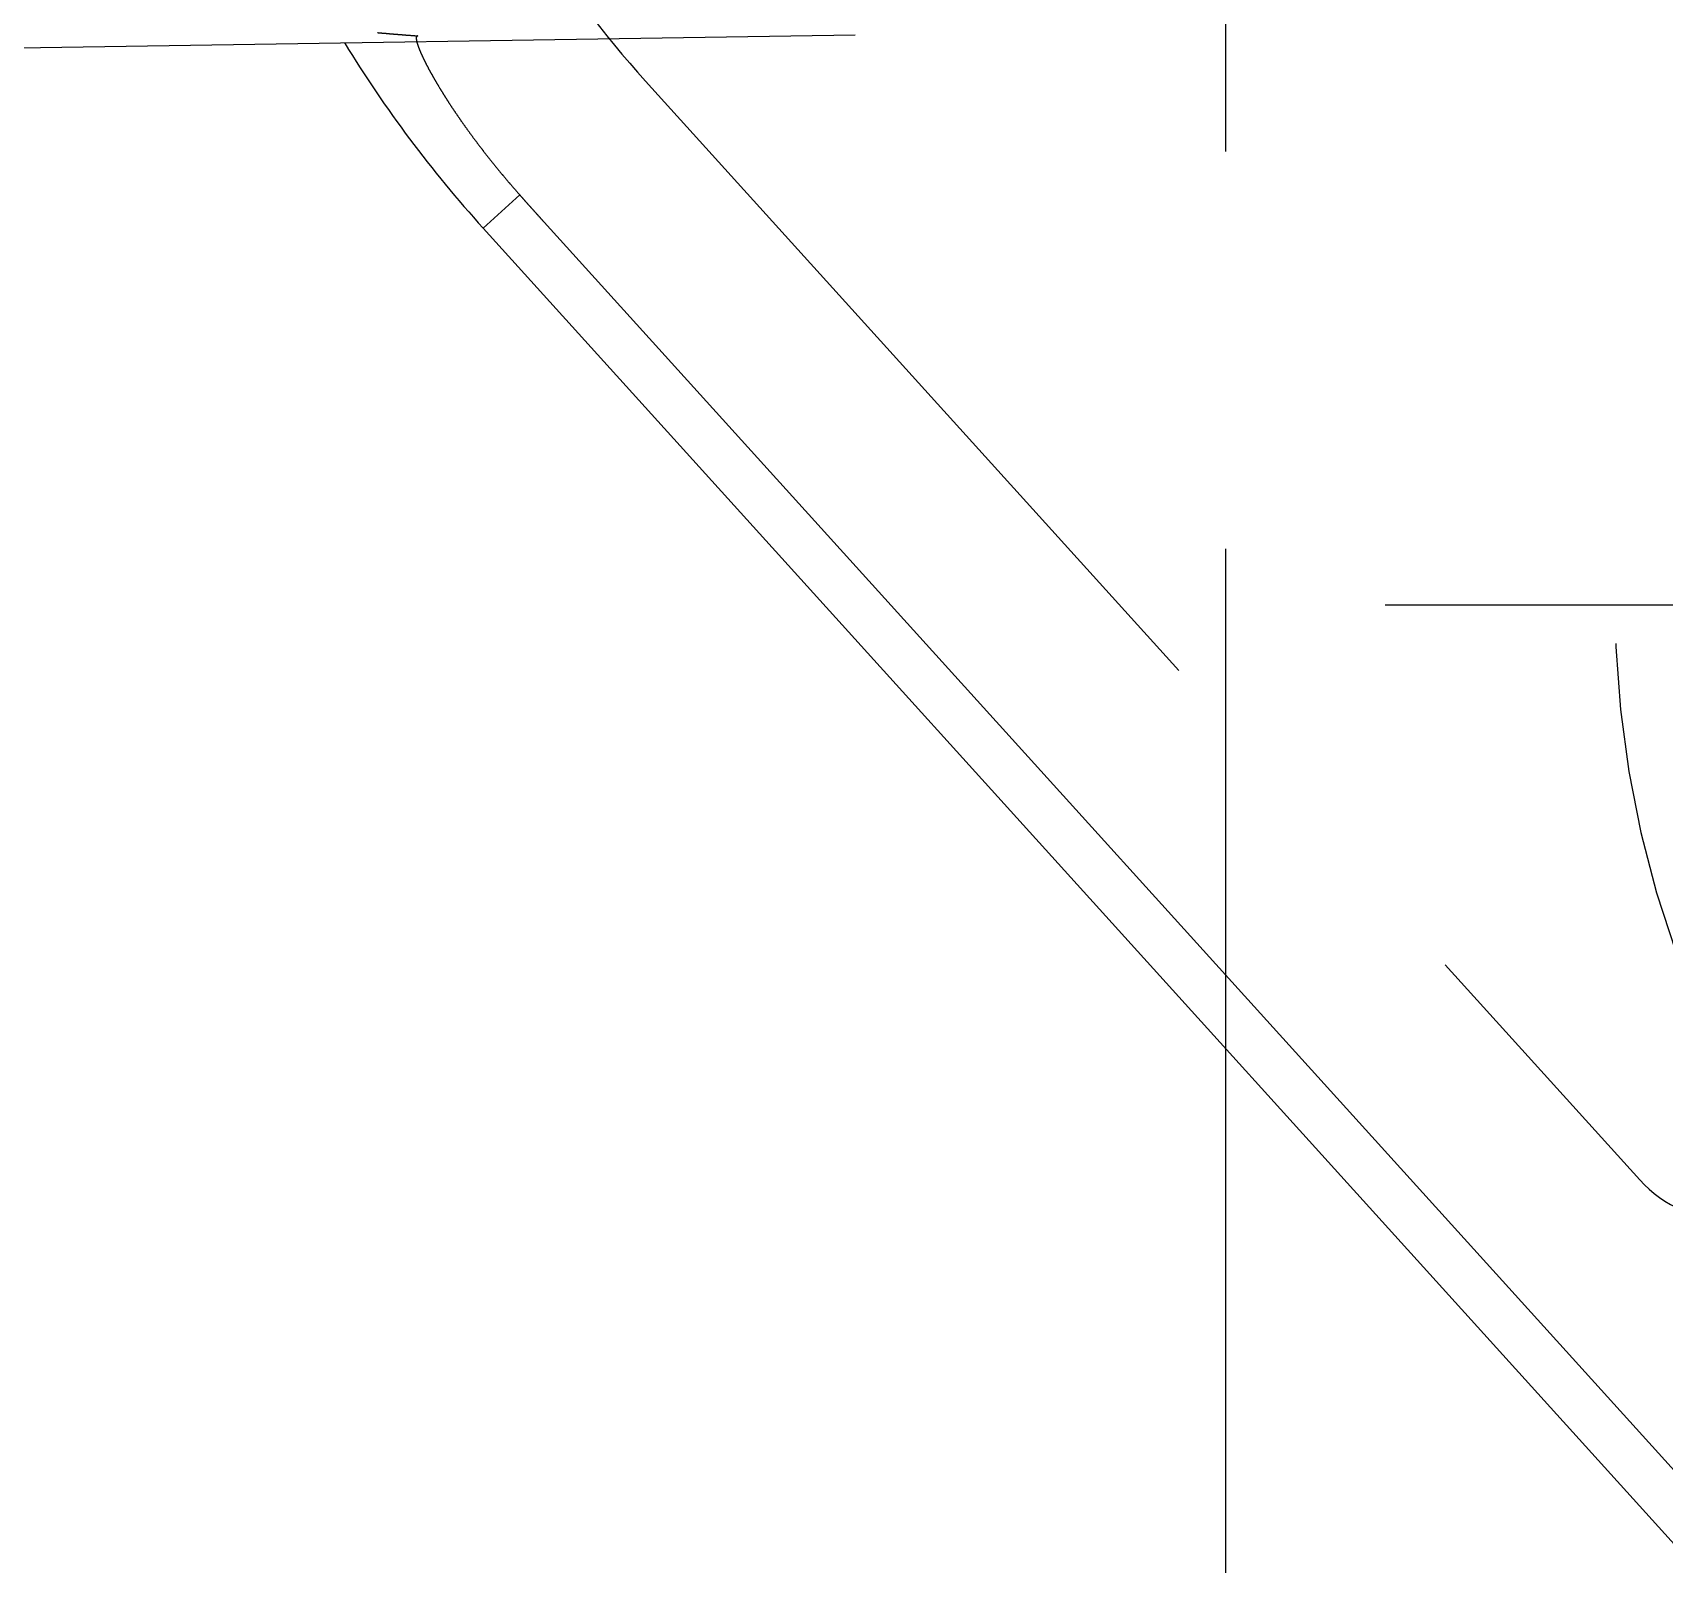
# Model space of a CAD drawing. Extents: x -139 to 76, y -217 to 47.
# Drawn here: x -41.57 to -15.49, y -15.33 to 9.15 of the extents above; entities that cross this region are included whole.
import ezdxf

# ---------------------------------------------------------------- set-up
doc = ezdxf.new("R2010")
doc.units = 0
doc.linetypes.add('CENTER', pattern=[50.8, 31.75, -6.35, 6.35, -6.35])
doc.linetypes.add('DASHED', pattern=[19.05, 12.7, -6.35])
doc.layers.get('0').update_dxf_attribs({"linetype": 'CONTINUOUS'})
doc.layers.add('CENTER', color=1, linetype='CONTINUOUS')

msp = doc.modelspace()

# ---------------------------------------------------------------- linework, layer by layer
at = {"color": 3, "linetype": 'DASHED'}
for p, q in [((-22.5, 39), (-22.5, -7.089)), ((-31.772, 8.373), (-15.88, -9.188))]:
    msp.add_line(p, q, dxfattribs=at)
at = {"color": 7, "linetype": 'CONTINUOUS'}
for p, q in [((-123.872, 7.6), (-28.423, 9.116)), ((-33.781, 6.555), (-34.367, 6.025)), ((-34.367, 6.025), (-14.373, -16.07)), ((-14.377, -14.892), (-33.39, 6.119)), ((-22.5, -7.089), (-22.5, -39))]:
    msp.add_line(p, q, dxfattribs=at)
at = {"color": 3}
for points in [[(-36.053, 9.149, 0), (-36.048, 9.149, 0), (-36.043, 9.148, 0), (-36.038, 9.148, 0), (-36.033, 9.147, 0), (-36.028, 9.147, 0), (-36.023, 9.146, 0), (-36.018, 9.146, 0), (-36.013, 9.145, 0), (-36.008, 9.145, 0), (-36.003, 9.145, 0), (-35.998, 9.144, 0), (-35.993, 9.144, 0), (-35.988, 9.143, 0), (-35.983, 9.143, 0), (-35.977, 9.142, 0), (-35.972, 9.142, 0), (-35.967, 9.141, 0), (-35.962, 9.141, 0), (-35.957, 9.141, 0), (-35.952, 9.14, 0), (-35.947, 9.14, 0), (-35.942, 9.139, 0), (-35.937, 9.139, 0), (-35.932, 9.138, 0), (-35.927, 9.138, 0), (-35.922, 9.138, 0), (-35.917, 9.137, 0), (-35.912, 9.137, 0), (-35.907, 9.136, 0), (-35.901, 9.136, 0), (-35.896, 9.135, 0), (-35.891, 9.135, 0), (-35.886, 9.135, 0), (-35.881, 9.134, 0), (-35.876, 9.134, 0), (-35.871, 9.133, 0), (-35.866, 9.133, 0), (-35.861, 9.132, 0), (-35.856, 9.132, 0), (-35.851, 9.132, 0), (-35.846, 9.131, 0), (-35.841, 9.131, 0), (-35.836, 9.13, 0), (-35.83, 9.13, 0), (-35.825, 9.129, 0), (-35.82, 9.129, 0), (-35.815, 9.129, 0), (-35.81, 9.128, 0), (-35.805, 9.128, 0), (-35.8, 9.127, 0), (-35.795, 9.127, 0), (-35.79, 9.126, 0), (-35.785, 9.126, 0), (-35.78, 9.126, 0), (-35.775, 9.125, 0), (-35.77, 9.125, 0), (-35.764, 9.124, 0), (-35.759, 9.124, 0), (-35.754, 9.124, 0), (-35.749, 9.123, 0), (-35.744, 9.123, 0), (-35.739, 9.122, 0), (-35.734, 9.122, 0), (-35.729, 9.121, 0), (-35.724, 9.121, 0), (-35.719, 9.121, 0), (-35.714, 9.12, 0), (-35.709, 9.12, 0), (-35.703, 9.119, 0), (-35.698, 9.119, 0), (-35.693, 9.119, 0), (-35.688, 9.118, 0), (-35.683, 9.118, 0), (-35.678, 9.117, 0), (-35.673, 9.117, 0), (-35.668, 9.117, 0), (-35.663, 9.116, 0), (-35.658, 9.116, 0), (-35.653, 9.115, 0), (-35.648, 9.115, 0), (-35.642, 9.115, 0), (-35.637, 9.114, 0), (-35.632, 9.114, 0), (-35.627, 9.113, 0), (-35.622, 9.113, 0), (-35.617, 9.113, 0), (-35.612, 9.112, 0), (-35.607, 9.112, 0), (-35.602, 9.111, 0), (-35.597, 9.111, 0), (-35.592, 9.111, 0), (-35.587, 9.11, 0), (-35.581, 9.11, 0), (-35.576, 9.109, 0), (-35.571, 9.109, 0), (-35.566, 9.109, 0), (-35.561, 9.108, 0), (-35.556, 9.108, 0), (-35.551, 9.107, 0), (-35.546, 9.107, 0), (-35.541, 9.107, 0), (-35.536, 9.106, 0), (-35.531, 9.106, 0), (-35.525, 9.105, 0), (-35.52, 9.105, 0), (-35.515, 9.105, 0), (-35.51, 9.104, 0), (-35.505, 9.104, 0), (-35.5, 9.103, 0), (-35.495, 9.103, 0), (-35.49, 9.103, 0), (-35.485, 9.102, 0), (-35.48, 9.102, 0), (-35.474, 9.101, 0), (-35.469, 9.101, 0), (-35.464, 9.101, 0), (-35.459, 9.1, 0), (-35.454, 9.1, 0), (-35.449, 9.099, 0), (-35.444, 9.099, 0), (-35.439, 9.099, 0), (-35.434, 9.098, 0), (-35.429, 9.098, 0), (-35.423, 9.098, 0), (-35.418, 9.097, 0), (-35.413, 9.097, 0), (-35.408, 9.096, 0)], [(-35.408, 9.096, 0), (-35.409, 9.096, 0), (-35.409, 9.096, 0), (-35.41, 9.096, 0), (-35.41, 9.096, 0), (-35.41, 9.096, 0), (-35.411, 9.096, 0), (-35.411, 9.096, 0), (-35.412, 9.096, 0), (-35.412, 9.096, 0), (-35.412, 9.096, 0), (-35.413, 9.096, 0), (-35.413, 9.096, 0), (-35.414, 9.096, 0), (-35.414, 9.096, 0), (-35.414, 9.096, 0), (-35.415, 9.096, 0), (-35.415, 9.096, 0), (-35.416, 9.096, 0), (-35.416, 9.096, 0), (-35.416, 9.096, 0), (-35.417, 9.096, 0), (-35.417, 9.096, 0), (-35.417, 9.096, 0), (-35.418, 9.096, 0), (-35.418, 9.095, 0), (-35.419, 9.095, 0), (-35.419, 9.095, 0), (-35.419, 9.095, 0), (-35.419, 9.095, 0), (-35.42, 9.095, 0), (-35.42, 9.095, 0), (-35.421, 9.095, 0), (-35.421, 9.094, 0), (-35.421, 9.094, 0), (-35.422, 9.094, 0), (-35.422, 9.094, 0), (-35.422, 9.094, 0), (-35.422, 9.094, 0), (-35.423, 9.093, 0), (-35.423, 9.093, 0), (-35.423, 9.093, 0), (-35.424, 9.093, 0), (-35.424, 9.093, 0), (-35.424, 9.092, 0), (-35.425, 9.092, 0), (-35.425, 9.092, 0), (-35.425, 9.092, 0), (-35.425, 9.092, 0), (-35.426, 9.091, 0), (-35.426, 9.091, 0), (-35.426, 9.091, 0), (-35.426, 9.091, 0), (-35.427, 9.09, 0), (-35.427, 9.09, 0), (-35.427, 9.09, 0), (-35.427, 9.09, 0), (-35.428, 9.089, 0), (-35.428, 9.089, 0), (-35.428, 9.089, 0), (-35.428, 9.089, 0), (-35.429, 9.088, 0), (-35.429, 9.088, 0), (-35.429, 9.088, 0), (-35.429, 9.087, 0), (-35.429, 9.087, 0), (-35.43, 9.087, 0), (-35.43, 9.086, 0), (-35.43, 9.086, 0), (-35.43, 9.086, 0), (-35.431, 9.085, 0), (-35.431, 9.085, 0), (-35.431, 9.085, 0), (-35.431, 9.084, 0), (-35.431, 9.084, 0), (-35.431, 9.084, 0), (-35.432, 9.083, 0), (-35.432, 9.083, 0), (-35.432, 9.082, 0), (-35.432, 9.082, 0), (-35.432, 9.082, 0), (-35.432, 9.081, 0), (-35.433, 9.081, 0), (-35.433, 9.08, 0), (-35.433, 9.08, 0), (-35.433, 9.08, 0), (-35.433, 9.079, 0), (-35.433, 9.079, 0), (-35.433, 9.078, 0), (-35.434, 9.078, 0), (-35.434, 9.077, 0), (-35.434, 9.077, 0), (-35.434, 9.076, 0), (-35.434, 9.076, 0), (-35.434, 9.076, 0), (-35.434, 9.075, 0), (-35.434, 9.075, 0), (-35.434, 9.074, 0), (-35.435, 9.074, 0), (-35.435, 9.073, 0), (-35.435, 9.073, 0), (-35.435, 9.072, 0), (-35.435, 9.072, 0), (-35.435, 9.071, 0), (-35.435, 9.071, 0), (-35.435, 9.07, 0), (-35.435, 9.069, 0), (-35.435, 9.069, 0), (-35.435, 9.068, 0), (-35.435, 9.068, 0), (-35.435, 9.067, 0), (-35.435, 9.067, 0), (-35.435, 9.066, 0), (-35.436, 9.066, 0), (-35.436, 9.065, 0), (-35.436, 9.064, 0), (-35.436, 9.064, 0), (-35.436, 9.063, 0), (-35.436, 9.063, 0), (-35.436, 9.062, 0), (-35.436, 9.061, 0), (-35.436, 9.061, 0), (-35.436, 9.06, 0), (-35.436, 9.06, 0), (-35.436, 9.059, 0), (-35.436, 9.058, 0), (-35.436, 9.058, 0), (-35.436, 9.057, 0), (-35.436, 9.056, 0), (-35.436, 9.056, 0), (-35.436, 9.055, 0), (-35.436, 9.054, 0), (-35.436, 9.054, 0), (-35.436, 9.053, 0), (-35.436, 9.052, 0), (-35.436, 9.052, 0), (-35.436, 9.051, 0), (-35.436, 9.05, 0), (-35.435, 9.05, 0), (-35.435, 9.049, 0), (-35.435, 9.048, 0), (-35.435, 9.047, 0), (-35.435, 9.047, 0), (-35.435, 9.046, 0), (-35.435, 9.045, 0), (-35.435, 9.044, 0), (-35.435, 9.044, 0), (-35.435, 9.043, 0), (-35.435, 9.042, 0), (-35.435, 9.041, 0), (-35.435, 9.041, 0), (-35.435, 9.04, 0), (-35.434, 9.039, 0), (-35.434, 9.038, 0), (-35.434, 9.037, 0), (-35.434, 9.037, 0), (-35.434, 9.036, 0), (-35.434, 9.035, 0), (-35.434, 9.034, 0), (-35.434, 9.033, 0), (-35.434, 9.033, 0), (-35.434, 9.032, 0), (-35.433, 9.031, 0), (-35.433, 9.03, 0), (-35.433, 9.029, 0), (-35.433, 9.028, 0), (-35.433, 9.028, 0), (-35.433, 9.027, 0), (-35.432, 9.026, 0), (-35.432, 9.025, 0), (-35.432, 9.024, 0), (-35.432, 9.023, 0), (-35.432, 9.022, 0), (-35.432, 9.021, 0), (-35.431, 9.021, 0), (-35.431, 9.02, 0), (-35.431, 9.019, 0), (-35.431, 9.018, 0), (-35.431, 9.017, 0), (-35.431, 9.016, 0), (-35.43, 9.015, 0), (-35.43, 9.014, 0), (-35.43, 9.013, 0), (-35.43, 9.012, 0), (-35.429, 9.011, 0), (-35.429, 9.01, 0), (-35.429, 9.009, 0), (-35.429, 9.008, 0), (-35.429, 9.007, 0), (-35.428, 9.006, 0), (-35.428, 9.005, 0), (-35.428, 9.004, 0)]]:
    msp.add_polyline3d(points, dxfattribs=at)
at = {"color": 7}
for points in [[(-35.428, 9.004, 0), (-35.427, 9.002, 0), (-35.427, 9, 0), (-35.426, 8.998, 0), (-35.426, 8.995, 0), (-35.425, 8.993, 0), (-35.424, 8.991, 0), (-35.424, 8.989, 0), (-35.423, 8.986, 0), (-35.422, 8.984, 0), (-35.422, 8.981, 0), (-35.421, 8.979, 0), (-35.42, 8.976, 0), (-35.42, 8.974, 0), (-35.419, 8.972, 0), (-35.418, 8.969, 0), (-35.417, 8.966, 0), (-35.416, 8.964, 0), (-35.416, 8.961, 0), (-35.415, 8.959, 0), (-35.414, 8.956, 0), (-35.413, 8.953, 0), (-35.412, 8.951, 0), (-35.411, 8.948, 0), (-35.41, 8.945, 0), (-35.409, 8.942, 0), (-35.408, 8.94, 0), (-35.407, 8.937, 0), (-35.406, 8.934, 0), (-35.405, 8.931, 0), (-35.404, 8.928, 0), (-35.403, 8.925, 0), (-35.402, 8.922, 0), (-35.401, 8.919, 0), (-35.4, 8.916, 0), (-35.399, 8.914, 0), (-35.398, 8.911, 0), (-35.397, 8.907, 0), (-35.395, 8.904, 0), (-35.394, 8.901, 0), (-35.393, 8.898, 0), (-35.392, 8.895, 0), (-35.391, 8.892, 0), (-35.389, 8.889, 0), (-35.388, 8.886, 0), (-35.387, 8.882, 0), (-35.386, 8.879, 0), (-35.384, 8.876, 0), (-35.383, 8.873, 0), (-35.382, 8.869, 0), (-35.38, 8.866, 0), (-35.379, 8.863, 0), (-35.377, 8.859, 0), (-35.376, 8.856, 0), (-35.375, 8.852, 0), (-35.373, 8.849, 0), (-35.372, 8.846, 0), (-35.37, 8.842, 0), (-35.369, 8.839, 0), (-35.367, 8.835, 0), (-35.366, 8.832, 0), (-35.364, 8.828, 0), (-35.362, 8.824, 0), (-35.361, 8.821, 0), (-35.359, 8.817, 0), (-35.358, 8.813, 0), (-35.356, 8.81, 0), (-35.354, 8.806, 0), (-35.353, 8.802, 0), (-35.351, 8.799, 0), (-35.349, 8.795, 0), (-35.348, 8.791, 0), (-35.346, 8.787, 0), (-35.344, 8.784, 0), (-35.342, 8.78, 0), (-35.34, 8.776, 0), (-35.339, 8.772, 0), (-35.337, 8.768, 0), (-35.335, 8.764, 0), (-35.333, 8.76, 0), (-35.331, 8.756, 0), (-35.329, 8.752, 0), (-35.328, 8.748, 0), (-35.326, 8.744, 0), (-35.324, 8.74, 0), (-35.322, 8.736, 0), (-35.32, 8.732, 0), (-35.318, 8.728, 0), (-35.316, 8.724, 0), (-35.314, 8.719, 0), (-35.312, 8.715, 0), (-35.31, 8.711, 0), (-35.308, 8.707, 0), (-35.306, 8.703, 0), (-35.303, 8.698, 0), (-35.301, 8.694, 0), (-35.299, 8.69, 0), (-35.297, 8.685, 0), (-35.295, 8.681, 0), (-35.293, 8.677, 0), (-35.29, 8.672, 0), (-35.288, 8.668, 0), (-35.286, 8.664, 0), (-35.284, 8.659, 0), (-35.281, 8.655, 0), (-35.279, 8.65, 0), (-35.277, 8.646, 0), (-35.275, 8.641, 0), (-35.272, 8.637, 0), (-35.27, 8.632, 0), (-35.267, 8.628, 0), (-35.265, 8.623, 0), (-35.263, 8.618, 0), (-35.26, 8.614, 0), (-35.258, 8.609, 0), (-35.255, 8.604, 0), (-35.253, 8.6, 0), (-35.25, 8.595, 0), (-35.248, 8.59, 0), (-35.245, 8.586, 0), (-35.243, 8.581, 0), (-35.24, 8.576, 0), (-35.238, 8.571, 0), (-35.235, 8.566, 0), (-35.233, 8.562, 0), (-35.23, 8.557, 0), (-35.227, 8.552, 0), (-35.225, 8.547, 0), (-35.222, 8.542, 0), (-35.219, 8.537, 0), (-35.217, 8.533, 0), (-35.214, 8.528, 0), (-35.211, 8.523, 0), (-35.209, 8.518, 0), (-35.206, 8.513, 0), (-35.203, 8.508, 0), (-35.2, 8.503, 0), (-35.198, 8.498, 0), (-35.195, 8.493, 0), (-35.192, 8.488, 0), (-35.189, 8.483, 0), (-35.186, 8.478, 0), (-35.184, 8.473, 0), (-35.181, 8.467, 0), (-35.178, 8.462, 0), (-35.175, 8.457, 0), (-35.172, 8.452, 0), (-35.169, 8.447, 0), (-35.166, 8.442, 0), (-35.163, 8.437, 0), (-35.16, 8.431, 0), (-35.157, 8.426, 0), (-35.154, 8.421, 0), (-35.151, 8.416, 0), (-35.148, 8.41, 0), (-35.145, 8.405, 0), (-35.142, 8.4, 0), (-35.139, 8.395, 0), (-35.136, 8.389, 0), (-35.133, 8.384, 0), (-35.13, 8.379, 0), (-35.127, 8.373, 0), (-35.124, 8.368, 0), (-35.12, 8.363, 0), (-35.117, 8.357, 0), (-35.114, 8.352, 0), (-35.111, 8.346, 0), (-35.108, 8.341, 0), (-35.105, 8.335, 0), (-35.101, 8.33, 0), (-35.098, 8.325, 0), (-35.095, 8.319, 0), (-35.092, 8.314, 0), (-35.088, 8.308, 0), (-35.085, 8.303, 0), (-35.082, 8.297, 0), (-35.078, 8.291, 0), (-35.075, 8.286, 0), (-35.072, 8.28, 0), (-35.068, 8.275, 0), (-35.065, 8.269, 0), (-35.061, 8.263, 0), (-35.058, 8.258, 0), (-35.054, 8.252, 0), (-35.051, 8.246, 0), (-35.048, 8.241, 0), (-35.044, 8.235, 0), (-35.041, 8.229, 0), (-35.037, 8.224, 0), (-35.034, 8.218, 0), (-35.03, 8.212, 0), (-35.026, 8.206, 0), (-35.023, 8.201, 0), (-35.019, 8.195, 0), (-35.016, 8.189, 0), (-35.012, 8.183, 0), (-35.008, 8.177, 0), (-35.005, 8.172, 0), (-35.001, 8.166, 0), (-34.998, 8.16, 0), (-34.994, 8.154, 0), (-34.99, 8.148, 0), (-34.986, 8.142, 0), (-34.983, 8.136, 0), (-34.979, 8.131, 0), (-34.975, 8.125, 0), (-34.972, 8.119, 0), (-34.968, 8.113, 0), (-34.964, 8.107, 0), (-34.96, 8.101, 0), (-34.956, 8.095, 0), (-34.953, 8.089, 0), (-34.949, 8.083, 0), (-34.945, 8.077, 0), (-34.941, 8.071, 0), (-34.937, 8.065, 0), (-34.933, 8.059, 0), (-34.929, 8.053, 0), (-34.925, 8.047, 0), (-34.922, 8.041, 0), (-34.918, 8.035, 0), (-34.914, 8.029, 0), (-34.91, 8.023, 0), (-34.906, 8.016, 0), (-34.902, 8.01, 0), (-34.898, 8.004, 0), (-34.894, 7.998, 0), (-34.89, 7.992, 0), (-34.886, 7.986, 0), (-34.882, 7.98, 0), (-34.878, 7.974, 0), (-34.874, 7.967, 0), (-34.87, 7.961, 0), (-34.866, 7.955, 0), (-34.861, 7.949, 0), (-34.857, 7.943, 0), (-34.853, 7.937, 0), (-34.849, 7.93, 0), (-34.845, 7.924, 0), (-34.841, 7.918, 0), (-34.837, 7.912, 0), (-34.833, 7.906, 0), (-34.828, 7.899, 0), (-34.824, 7.893, 0), (-34.82, 7.887, 0), (-34.816, 7.881, 0), (-34.812, 7.875, 0), (-34.807, 7.868, 0), (-34.803, 7.862, 0), (-34.799, 7.856, 0), (-34.795, 7.85, 0), (-34.79, 7.843, 0), (-34.786, 7.837, 0), (-34.782, 7.831, 0), (-34.778, 7.824, 0), (-34.773, 7.818, 0), (-34.769, 7.812, 0), (-34.765, 7.806, 0), (-34.76, 7.799, 0), (-34.756, 7.793, 0), (-34.752, 7.787, 0), (-34.747, 7.78, 0), (-34.743, 7.774, 0), (-34.738, 7.768, 0), (-34.734, 7.761, 0), (-34.73, 7.755, 0), (-34.725, 7.748, 0), (-34.721, 7.742, 0), (-34.716, 7.736, 0), (-34.712, 7.729, 0), (-34.707, 7.723, 0), (-34.703, 7.717, 0), (-34.698, 7.71, 0), (-34.694, 7.704, 0), (-34.689, 7.697, 0), (-34.685, 7.691, 0), (-34.68, 7.685, 0), (-34.676, 7.678, 0), (-34.671, 7.672, 0), (-34.667, 7.665, 0), (-34.662, 7.659, 0), (-34.657, 7.652, 0), (-34.653, 7.646, 0), (-34.648, 7.639, 0), (-34.644, 7.633, 0), (-34.639, 7.627, 0), (-34.634, 7.62, 0), (-34.63, 7.614, 0), (-34.625, 7.607, 0), (-34.62, 7.601, 0), (-34.616, 7.594, 0), (-34.611, 7.588, 0), (-34.606, 7.581, 0), (-34.602, 7.575, 0), (-34.597, 7.568, 0), (-34.592, 7.561, 0), (-34.587, 7.555, 0), (-34.583, 7.548, 0), (-34.578, 7.542, 0), (-34.573, 7.535, 0), (-34.568, 7.529, 0), (-34.563, 7.522, 0), (-34.559, 7.516, 0), (-34.554, 7.509, 0), (-34.549, 7.503, 0), (-34.544, 7.496, 0), (-34.539, 7.489, 0), (-34.535, 7.483, 0), (-34.53, 7.476, 0), (-34.525, 7.47, 0), (-34.52, 7.463, 0), (-34.515, 7.456, 0), (-34.51, 7.45, 0), (-34.505, 7.443, 0), (-34.5, 7.437, 0), (-34.495, 7.43, 0), (-34.49, 7.423, 0), (-34.485, 7.417, 0), (-34.48, 7.41, 0), (-34.475, 7.403, 0), (-34.47, 7.397, 0), (-34.465, 7.39, 0), (-34.46, 7.384, 0), (-34.455, 7.377, 0), (-34.45, 7.37, 0), (-34.445, 7.364, 0), (-34.44, 7.357, 0), (-34.435, 7.35, 0), (-34.43, 7.344, 0), (-34.425, 7.337, 0), (-34.42, 7.331, 0), (-34.415, 7.324, 0), (-34.41, 7.317, 0), (-34.405, 7.311, 0), (-34.4, 7.304, 0), (-34.395, 7.297, 0), (-34.39, 7.291, 0), (-34.385, 7.284, 0), (-34.38, 7.278, 0), (-34.374, 7.271, 0), (-34.369, 7.264, 0), (-34.364, 7.258, 0), (-34.359, 7.251, 0), (-34.354, 7.244, 0), (-34.349, 7.238, 0), (-34.344, 7.231, 0), (-34.338, 7.224, 0), (-34.333, 7.218, 0), (-34.328, 7.211, 0), (-34.323, 7.205, 0), (-34.318, 7.198, 0), (-34.312, 7.191, 0), (-34.307, 7.185, 0), (-34.302, 7.178, 0), (-34.297, 7.171, 0), (-34.292, 7.165, 0), (-34.286, 7.158, 0), (-34.281, 7.152, 0), (-34.276, 7.145, 0), (-34.271, 7.138, 0), (-34.265, 7.132, 0), (-34.26, 7.125, 0), (-34.255, 7.118, 0), (-34.25, 7.112, 0), (-34.244, 7.105, 0), (-34.239, 7.098, 0), (-34.234, 7.092, 0), (-34.228, 7.085, 0), (-34.223, 7.079, 0), (-34.218, 7.072, 0), (-34.212, 7.065, 0), (-34.207, 7.059, 0), (-34.202, 7.052, 0), (-34.196, 7.045, 0), (-34.191, 7.039, 0), (-34.186, 7.032, 0), (-34.18, 7.025, 0), (-34.175, 7.019, 0), (-34.169, 7.012, 0), (-34.164, 7.006, 0), (-34.159, 6.999, 0), (-34.153, 6.992, 0), (-34.148, 6.986, 0), (-34.142, 6.979, 0), (-34.137, 6.972, 0), (-34.132, 6.966, 0), (-34.126, 6.959, 0), (-34.121, 6.953, 0), (-34.115, 6.946, 0), (-34.11, 6.939, 0), (-34.104, 6.933, 0), (-34.099, 6.926, 0), (-34.093, 6.919, 0), (-34.088, 6.913, 0), (-34.082, 6.906, 0), (-34.077, 6.899, 0), (-34.071, 6.893, 0), (-34.066, 6.886, 0), (-34.06, 6.88, 0), (-34.055, 6.873, 0), (-34.049, 6.866, 0), (-34.044, 6.86, 0), (-34.038, 6.853, 0), (-34.033, 6.846, 0), (-34.027, 6.84, 0), (-34.021, 6.833, 0), (-34.016, 6.827, 0), (-34.01, 6.82, 0), (-34.005, 6.813, 0), (-33.999, 6.807, 0), (-33.993, 6.8, 0), (-33.988, 6.793, 0), (-33.982, 6.787, 0), (-33.977, 6.78, 0), (-33.971, 6.774, 0), (-33.965, 6.767, 0), (-33.96, 6.76, 0), (-33.954, 6.754, 0), (-33.948, 6.747, 0), (-33.943, 6.74, 0), (-33.937, 6.734, 0), (-33.931, 6.727, 0), (-33.926, 6.721, 0), (-33.92, 6.714, 0), (-33.914, 6.707, 0), (-33.908, 6.701, 0), (-33.903, 6.694, 0), (-33.897, 6.688, 0), (-33.891, 6.681, 0), (-33.886, 6.674, 0), (-33.88, 6.668, 0), (-33.874, 6.661, 0), (-33.868, 6.654, 0), (-33.863, 6.648, 0), (-33.857, 6.641, 0), (-33.851, 6.635, 0), (-33.845, 6.628, 0), (-33.84, 6.621, 0), (-33.834, 6.615, 0), (-33.828, 6.608, 0), (-33.822, 6.602, 0), (-33.816, 6.595, 0), (-33.81, 6.588, 0), (-33.805, 6.582, 0), (-33.799, 6.575, 0), (-33.793, 6.568, 0), (-33.787, 6.562, 0), (-33.781, 6.555, 0)], [(-33.39, 6.119, 0), (-33.393, 6.122, 0), (-33.396, 6.126, 0), (-33.4, 6.129, 0), (-33.403, 6.133, 0), (-33.406, 6.136, 0), (-33.409, 6.139, 0), (-33.412, 6.143, 0), (-33.415, 6.146, 0), (-33.418, 6.15, 0), (-33.421, 6.153, 0), (-33.424, 6.157, 0), (-33.427, 6.16, 0), (-33.431, 6.164, 0), (-33.434, 6.167, 0), (-33.437, 6.17, 0), (-33.44, 6.174, 0), (-33.443, 6.177, 0), (-33.446, 6.181, 0), (-33.449, 6.184, 0), (-33.452, 6.188, 0), (-33.455, 6.191, 0), (-33.458, 6.194, 0), (-33.462, 6.198, 0), (-33.465, 6.201, 0), (-33.468, 6.205, 0), (-33.471, 6.208, 0), (-33.474, 6.212, 0), (-33.477, 6.215, 0), (-33.48, 6.218, 0), (-33.483, 6.222, 0), (-33.486, 6.225, 0), (-33.489, 6.229, 0), (-33.492, 6.232, 0), (-33.495, 6.236, 0), (-33.499, 6.239, 0), (-33.502, 6.242, 0), (-33.505, 6.246, 0), (-33.508, 6.249, 0), (-33.511, 6.253, 0), (-33.514, 6.256, 0), (-33.517, 6.26, 0), (-33.52, 6.263, 0), (-33.523, 6.267, 0), (-33.526, 6.27, 0), (-33.529, 6.273, 0), (-33.533, 6.277, 0), (-33.536, 6.28, 0), (-33.539, 6.284, 0), (-33.542, 6.287, 0), (-33.545, 6.291, 0), (-33.548, 6.294, 0), (-33.551, 6.297, 0), (-33.554, 6.301, 0), (-33.557, 6.304, 0), (-33.56, 6.308, 0), (-33.563, 6.311, 0), (-33.566, 6.315, 0), (-33.57, 6.318, 0), (-33.573, 6.321, 0), (-33.576, 6.325, 0), (-33.579, 6.328, 0), (-33.582, 6.332, 0), (-33.585, 6.335, 0), (-33.588, 6.339, 0), (-33.591, 6.342, 0), (-33.594, 6.346, 0), (-33.597, 6.349, 0), (-33.6, 6.352, 0), (-33.603, 6.356, 0), (-33.606, 6.359, 0), (-33.61, 6.363, 0), (-33.613, 6.366, 0), (-33.616, 6.37, 0), (-33.619, 6.373, 0), (-33.622, 6.376, 0), (-33.625, 6.38, 0), (-33.628, 6.383, 0), (-33.631, 6.387, 0), (-33.634, 6.39, 0), (-33.637, 6.394, 0), (-33.64, 6.397, 0), (-33.643, 6.401, 0), (-33.647, 6.404, 0), (-33.65, 6.407, 0), (-33.653, 6.411, 0), (-33.656, 6.414, 0), (-33.659, 6.418, 0), (-33.662, 6.421, 0), (-33.665, 6.425, 0), (-33.668, 6.428, 0), (-33.671, 6.431, 0), (-33.674, 6.435, 0), (-33.677, 6.438, 0), (-33.68, 6.442, 0), (-33.683, 6.445, 0), (-33.686, 6.449, 0), (-33.689, 6.452, 0), (-33.693, 6.456, 0), (-33.696, 6.459, 0), (-33.699, 6.462, 0), (-33.702, 6.466, 0), (-33.705, 6.469, 0), (-33.708, 6.473, 0), (-33.711, 6.476, 0), (-33.714, 6.48, 0), (-33.717, 6.483, 0), (-33.72, 6.486, 0), (-33.723, 6.49, 0), (-33.726, 6.493, 0), (-33.729, 6.497, 0), (-33.732, 6.5, 0), (-33.735, 6.504, 0), (-33.738, 6.507, 0), (-33.742, 6.511, 0), (-33.745, 6.514, 0), (-33.748, 6.517, 0), (-33.751, 6.521, 0), (-33.754, 6.524, 0), (-33.757, 6.528, 0), (-33.76, 6.531, 0), (-33.763, 6.535, 0), (-33.766, 6.538, 0), (-33.769, 6.542, 0), (-33.772, 6.545, 0), (-33.775, 6.548, 0), (-33.778, 6.552, 0), (-33.781, 6.555, 0)]]:
    msp.add_polyline3d(points, dxfattribs=at)
at = {"color": 3, "linetype": 'DASHED'}
for centre, radius, start, end in [((-19.626, 19.365), 19.881, 163.5076, 211.4695), ((0, 0), 16.276, 115.0892, 228.1897), ((-19.626, 19.365), 16.381, 211.4898, 222.1427), ((-14.397, -7.846), 2, 222.1427, 318.1897)]:
    msp.add_arc(centre, radius, start, end, dxfattribs=at)
at = {"color": 7, "linetype": 'CONTINUOUS'}
for start, end in [(211.4695, 211.4898), (211.4898, 222.1427)]:
    msp.add_arc((-19.626, 19.365), 19.881, start, end, dxfattribs=at)
at = {"layer": 'CENTER', "color": 1, "linetype": 'CENTER'}
msp.add_line((24.5, 0), (-24.5, 0), dxfattribs=at)

doc.saveas('drawing.dxf')
